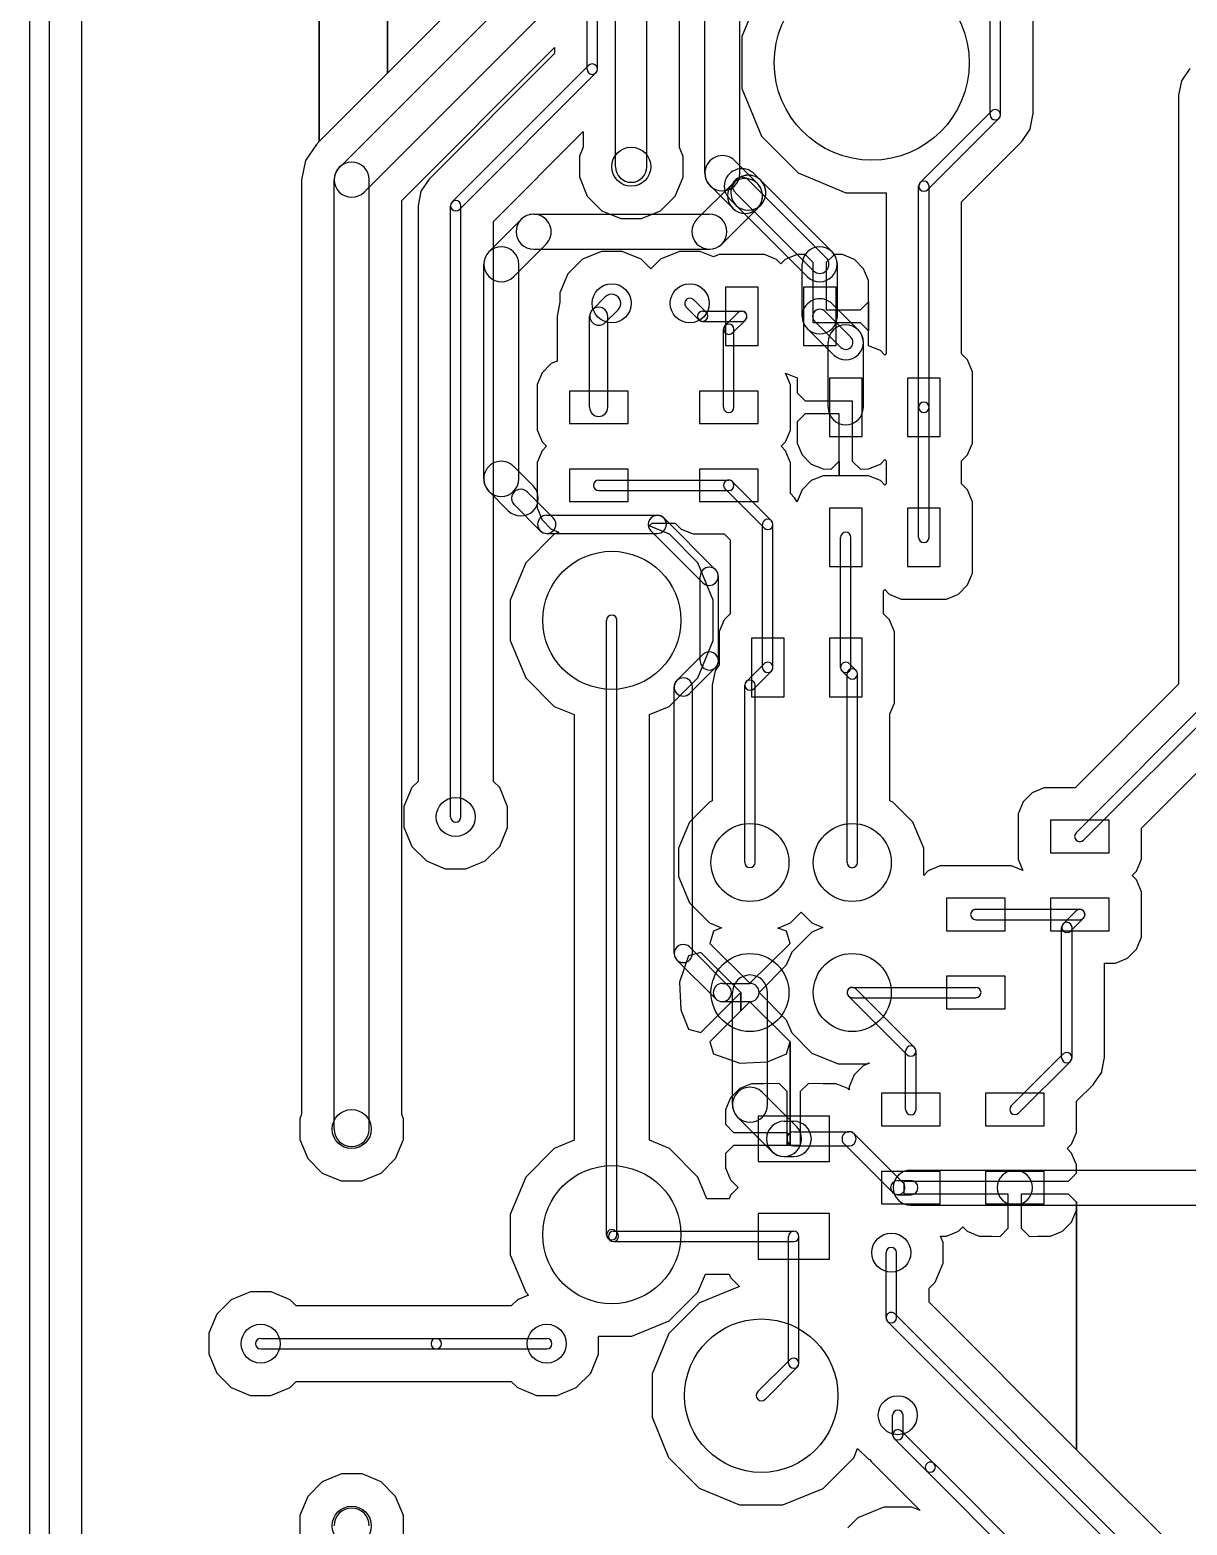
# Model space of a CAD drawing. Extents: x -29274 to 69862, y 24345 to 162744.
# Drawn here: x -8575 to 325, y 40975 to 52472 of the extents above; entities that cross this region are included whole.
import ezdxf

# ---------------------------------------------------------------- set-up
doc = ezdxf.new("R2010")
doc.units = 0
doc.layers.add('BLACK', color=1, linetype='CONTINUOUS')

msp = doc.modelspace()

# ---------------------------------------------------------------- linework, layer by layer
at = {"layer": 'BLACK'}
for p, q in [((-8575, 26120), (-8575, 77770)), ((-8425, 26120), (-8425, 77770)), ((-8175, 26230), (-8175, 77445)), ((-8175, 26230), (-8175, 77445)), ((-5825, 52140), (-5825, 60458)), ((-5825, 60458), (-5825, 52140)), ((-5825, 52140), (-5825, 60458)), ((-5825, 60458), (-5825, 52140)), ((-6350, 51615), (-6350, 60257)), ((-6350, 60257), (-6350, 51615)), ((-6350, 51615), (-6350, 60257)), ((-6350, 60257), (-6350, 51615)), ((-4070, 51420), (-4070, 58470)), ((-3830, 51420), (-3830, 58470)), ((-3580, 51569), (-3580, 58316)), ((-3580, 51569), (-3580, 58316)), ((-3385, 51370), (-3385, 58270)), ((-3115, 51370), (-3115, 58270)), ((-4290, 52170), (-4290, 53370)), ((-4210, 52170), (-4210, 53370)), ((-4903, 53062), (-5825, 52140)), ((-4903, 53062), (-5825, 52140)), ((-6195, 51415), (-4645, 52965)), ((-1190, 51820), (-1190, 52970)), ((-1110, 51820), (-1110, 52970)), ((-6005, 51225), (-4455, 52775)), ((-2947, 52787), (-3100, 52420)), ((-2947, 52787), (-3100, 52420)), ((-860, 51820), (-860, 52850)), ((-860, 51820), (-860, 52850)), ((-5715, 51161), (-4540, 52336)), ((-5715, 51161), (-4540, 52336)), ((-4540, 52336), (-4540, 52290)), ((-4540, 52336), (-4540, 52290)), ((-3100, 52420), (-3100, 52022)), ((-3100, 52420), (-3100, 52022)), ((-4540, 52290), (-5505, 51325)), ((-4540, 52290), (-5505, 51325)), ((-5328, 51149), (-4279, 52198)), ((-5825, 52140), (-6350, 51615)), ((-5825, 52140), (-6350, 51615)), ((-5271, 51092), (-4222, 52141)), ((345, 52175), (282, 52081)), ((345, 52175), (282, 52081)), ((-3100, 52022), (-2948, 51654)), ((-3100, 52022), (-2948, 51654)), ((282, 52081), (260, 51970)), ((282, 52081), (260, 51970)), ((260, 51970), (260, 47440)), ((260, 51970), (260, 47440)), ((-1728, 51299), (-1179, 51848)), ((-1671, 51242), (-1122, 51791)), ((-882, 51709), (-861, 51819)), ((-882, 51709), (-861, 51819)), ((-861, 51819), (-860, 51820)), ((-861, 51819), (-860, 51820)), ((-5010, 51000), (-4320, 51690)), ((-5010, 51000), (-4320, 51690)), ((-4320, 51690), (-4320, 51570)), ((-4320, 51690), (-4320, 51570)), ((-2948, 51654), (-2667, 51373)), ((-2948, 51654), (-2667, 51373)), ((-945, 51615), (-883, 51708)), ((-945, 51615), (-883, 51708)), ((-883, 51708), (-882, 51709)), ((-883, 51708), (-882, 51709)), ((-6372, 51592), (-6456, 51468)), ((-6372, 51592), (-6456, 51468)), ((-6350, 51615), (-6372, 51592)), ((-6350, 51615), (-6372, 51592)), ((-4320, 51570), (-4349, 51500)), ((-4320, 51570), (-4349, 51500)), ((-3551, 51499), (-3580, 51569)), ((-3551, 51499), (-3580, 51569)), ((-1410, 51150), (-946, 51614)), ((-1410, 51150), (-946, 51614)), ((-946, 51614), (-946, 51615)), ((-946, 51615), (-945, 51615)), ((-946, 51614), (-946, 51615)), ((-946, 51615), (-945, 51615)), ((-6456, 51468), (-6485, 51320)), ((-6456, 51468), (-6485, 51320)), ((-4349, 51500), (-4349, 51341)), ((-4349, 51500), (-4349, 51341)), ((-3551, 51340), (-3551, 51499)), ((-3551, 51340), (-3551, 51499)), ((-2980, 51291), (-3154, 51465)), ((-6485, 51320), (-6485, 44134)), ((-6485, 51320), (-6485, 44134)), ((-6235, 44020), (-6235, 51320)), ((-5965, 44020), (-5965, 51320)), ((-5505, 51325), (-5568, 51231)), ((-5505, 51325), (-5568, 51231)), ((-4349, 51341), (-4288, 51194)), ((-4349, 51341), (-4288, 51194)), ((-3612, 51194), (-3551, 51340)), ((-3612, 51194), (-3551, 51340)), ((-3445, 51016), (-3170, 51291)), ((-3169, 51291), (-3145, 51315)), ((-2451, 50720), (-3050, 51319)), ((-2955, 51316), (-3004, 51365)), ((-2405, 50766), (-2954, 51315)), ((-2667, 51373), (-2300, 51220)), ((-2667, 51373), (-2300, 51220)), ((-5568, 51231), (-5590, 51120)), ((-5568, 51231), (-5590, 51120)), ((-4288, 51194), (-4176, 51082)), ((-4288, 51194), (-4176, 51082)), ((-3724, 51082), (-3612, 51194)), ((-3724, 51082), (-3612, 51194)), ((-3170, 51101), (-3344, 51275)), ((-3146, 51125), (-3195, 51174)), ((-2550, 50621), (-3149, 51220)), ((-2300, 51220), (-1990, 51220)), ((-2300, 51220), (-1990, 51220)), ((-1990, 51220), (-1990, 49982)), ((-1990, 51220), (-1990, 49982)), ((-1740, 49570), (-1740, 51270)), ((-1660, 49570), (-1660, 51270)), ((-5715, 44133), (-5715, 51161)), ((-5715, 44133), (-5715, 51161)), ((-5590, 51120), (-5590, 46694)), ((-5590, 51120), (-5590, 46694)), ((-5340, 46420), (-5340, 51120)), ((-5260, 46420), (-5260, 51120)), ((-4700, 51055), (-3350, 51055)), ((-4176, 51082), (-4030, 51021)), ((-4176, 51082), (-4030, 51021)), ((-3871, 51021), (-3724, 51082)), ((-3871, 51021), (-3724, 51082)), ((-3254, 50825), (-2979, 51100)), ((-2596, 50575), (-3145, 51124)), ((-2979, 51101), (-2955, 51125)), ((-1410, 49982), (-1410, 51150)), ((-1410, 49982), (-1410, 51150)), ((-5045, 50766), (-4796, 51015)), ((-5010, 46694), (-5010, 51000)), ((-5010, 46694), (-5010, 51000)), ((-4030, 51021), (-3871, 51021)), ((-4030, 51021), (-3871, 51021)), ((-4854, 50575), (-4605, 50824)), ((-4700, 50785), (-3350, 50785)), ((-4326, 50708), (-4438, 50596)), ((-4326, 50708), (-4438, 50596)), ((-4179, 50769), (-4326, 50708)), ((-4179, 50769), (-4326, 50708)), ((-4020, 50769), (-4179, 50769)), ((-4020, 50769), (-4179, 50769)), ((-3874, 50708), (-4020, 50769)), ((-3874, 50708), (-4020, 50769)), ((-3800, 50634), (-3874, 50708)), ((-3800, 50634), (-3874, 50708)), ((-3726, 50708), (-3800, 50634)), ((-3726, 50708), (-3800, 50634)), ((-3579, 50769), (-3726, 50708)), ((-3579, 50769), (-3726, 50708)), ((-3420, 50769), (-3579, 50769)), ((-3420, 50769), (-3579, 50769)), ((-3318, 50727), (-3420, 50769)), ((-3318, 50727), (-3420, 50769)), ((-3274, 50744), (-3318, 50727)), ((-3274, 50744), (-3318, 50727)), ((-3024, 50744), (-3274, 50744)), ((-3024, 50744), (-3274, 50744)), ((-2925, 50744), (-3024, 50744)), ((-2925, 50744), (-3024, 50744)), ((-2834, 50706), (-2925, 50744)), ((-2834, 50706), (-2925, 50744)), ((-2800, 50672), (-2834, 50706)), ((-2800, 50672), (-2834, 50706)), ((-2766, 50706), (-2800, 50672)), ((-2766, 50706), (-2800, 50672)), ((-2674, 50744), (-2766, 50706)), ((-2674, 50744), (-2766, 50706)), ((-2612, 50745), (-2674, 50744)), ((-2612, 50745), (-2674, 50744)), ((-2550, 50683), (-2612, 50745)), ((-2550, 50683), (-2612, 50745)), ((-2388, 50745), (-2450, 50683)), ((-2388, 50745), (-2450, 50683)), ((-2326, 50744), (-2388, 50745)), ((-2326, 50744), (-2388, 50745)), ((-2234, 50706), (-2326, 50744)), ((-2234, 50706), (-2326, 50744)), ((-2164, 50636), (-2234, 50706)), ((-2164, 50636), (-2234, 50706)), ((-5085, 49020), (-5085, 50670)), ((-4815, 49020), (-4815, 50670)), ((-4438, 50596), (-4499, 50450)), ((-4438, 50596), (-4499, 50450)), ((-2635, 50270), (-2635, 50670)), ((-2550, 50370), (-2550, 50683)), ((-2550, 50370), (-2550, 50683)), ((-2450, 50683), (-2450, 50320)), ((-2450, 50683), (-2450, 50320)), ((-2365, 50270), (-2365, 50670)), ((-2126, 50545), (-2164, 50636)), ((-2126, 50545), (-2164, 50636)), ((-3225, 50495), (-3225, 50045)), ((-2975, 50495), (-3225, 50495)), ((-2975, 50045), (-2975, 50495)), ((-2625, 50495), (-2625, 50045)), ((-2375, 50495), (-2625, 50495)), ((-2375, 50045), (-2375, 50495)), ((-2126, 50446), (-2126, 50545)), ((-2126, 50446), (-2126, 50545)), ((-4499, 50378), (-4520, 50270)), ((-4499, 50378), (-4520, 50270)), ((-4499, 50450), (-4499, 50378)), ((-4499, 50450), (-4499, 50378)), ((-4249, 50320), (-4150, 50419)), ((-3372, 50299), (-3471, 50398)), ((-2550, 50320), (-2550, 50370)), ((-2550, 50320), (-2550, 50370)), ((-2205, 50166), (-2404, 50365)), ((-2187, 50320), (-2125, 50382)), ((-2187, 50320), (-2125, 50382)), ((-2125, 50382), (-2126, 50446)), ((-2125, 50382), (-2126, 50446)), ((-2125, 50158), (-2125, 50382)), ((-2125, 50382), (-2125, 50158)), ((-2125, 50158), (-2125, 50382)), ((-2125, 50382), (-2125, 50158)), ((-4520, 50270), (-4520, 49925)), ((-4520, 50270), (-4520, 49925)), ((-4270, 49570), (-4270, 50270)), ((-4150, 50221), (-4051, 50320)), ((-4130, 49570), (-4130, 50270)), ((-3429, 50242), (-3528, 50341)), ((-3400, 50310), (-3100, 50310)), ((-3228, 50199), (-3129, 50298)), ((-2550, 50220), (-2550, 50320)), ((-2550, 50220), (-2550, 50320)), ((-2261, 50109), (-2461, 50309)), ((-2450, 50320), (-2187, 50320)), ((-2450, 50320), (-2187, 50320)), ((-3400, 50230), (-3100, 50230)), ((-3240, 49570), (-3240, 50170)), ((-3171, 50142), (-3072, 50241)), ((-3160, 49570), (-3160, 50170)), ((-2396, 49975), (-2595, 50174)), ((-2450, 50220), (-2550, 50220)), ((-2450, 50220), (-2550, 50220)), ((-2339, 50031), (-2539, 50231)), ((-2400, 50220), (-2450, 50220)), ((-2400, 50220), (-2450, 50220)), ((-2187, 50220), (-2400, 50220)), ((-2187, 50220), (-2400, 50220)), ((-2125, 50158), (-2187, 50220)), ((-2125, 50158), (-2187, 50220)), ((-2126, 50094), (-2125, 50158)), ((-2126, 50094), (-2125, 50158)), ((-3225, 50045), (-2975, 50045)), ((-2625, 50045), (-2375, 50045)), ((-2435, 49570), (-2435, 50070)), ((-2165, 49570), (-2165, 50070)), ((-2126, 50044), (-2126, 50094)), ((-2126, 50044), (-2126, 50094)), ((-2034, 50006), (-2126, 50044)), ((-2034, 50006), (-2126, 50044)), ((-4566, 49906), (-4636, 49836)), ((-4566, 49906), (-4636, 49836)), ((-4520, 49925), (-4566, 49906)), ((-4520, 49925), (-4566, 49906)), ((-2000, 49972), (-2034, 50006)), ((-2000, 49972), (-2034, 50006)), ((-1990, 49982), (-2000, 49972)), ((-1990, 49982), (-2000, 49972)), ((-1364, 49936), (-1410, 49982)), ((-1364, 49936), (-1410, 49982)), ((-1326, 49844), (-1364, 49936)), ((-1326, 49844), (-1364, 49936)), ((-4636, 49836), (-4674, 49745)), ((-4636, 49836), (-4674, 49745)), ((-2726, 49744), (-2763, 49833)), ((-2763, 49833), (-2674, 49796)), ((-2726, 49744), (-2763, 49833)), ((-2763, 49833), (-2674, 49796)), ((-2674, 49796), (-2674, 49746)), ((-2674, 49796), (-2674, 49746)), ((-2175, 49795), (-2425, 49795)), ((-2425, 49795), (-2425, 49345)), ((-2175, 49345), (-2175, 49795)), ((-1575, 49795), (-1825, 49795)), ((-1825, 49795), (-1825, 49345)), ((-1575, 49345), (-1575, 49795)), ((-1326, 49394), (-1326, 49844)), ((-1326, 49394), (-1326, 49844)), ((-4674, 49745), (-4674, 49646)), ((-4674, 49745), (-4674, 49646)), ((-3975, 49695), (-4425, 49695)), ((-4425, 49695), (-4425, 49445)), ((-3975, 49445), (-3975, 49695)), ((-2975, 49695), (-3425, 49695)), ((-3425, 49695), (-3425, 49445)), ((-2975, 49445), (-2975, 49695)), ((-2726, 49494), (-2726, 49744)), ((-2726, 49494), (-2726, 49744)), ((-2674, 49746), (-2675, 49682)), ((-2674, 49746), (-2675, 49682)), ((-2675, 49682), (-2613, 49620)), ((-2675, 49682), (-2613, 49620)), ((-4674, 49646), (-4674, 49396)), ((-4674, 49646), (-4674, 49396)), ((-2613, 49620), (-2400, 49620)), ((-2613, 49620), (-2400, 49620)), ((-2400, 49620), (-2350, 49620)), ((-2400, 49620), (-2350, 49620)), ((-2350, 49620), (-2250, 49620)), ((-2350, 49620), (-2250, 49620)), ((-2250, 49620), (-2250, 49520)), ((-2250, 49620), (-2250, 49520)), ((-1740, 48570), (-1740, 49570)), ((-1660, 48570), (-1660, 49570)), ((-4425, 49445), (-3975, 49445)), ((-3425, 49445), (-2975, 49445)), ((-2726, 49395), (-2726, 49494)), ((-2726, 49395), (-2726, 49494)), ((-2613, 49520), (-2675, 49458)), ((-2613, 49520), (-2675, 49458)), ((-2675, 49458), (-2674, 49394)), ((-2675, 49458), (-2674, 49394)), ((-2350, 49520), (-2613, 49520)), ((-2350, 49520), (-2613, 49520)), ((-2350, 49157), (-2350, 49520)), ((-2350, 49157), (-2350, 49520)), ((-2250, 49520), (-2250, 49470)), ((-2250, 49520), (-2250, 49470)), ((-2250, 49470), (-2250, 49157)), ((-2250, 49470), (-2250, 49157)), ((-4674, 49396), (-4636, 49304)), ((-4674, 49396), (-4636, 49304)), ((-2764, 49304), (-2726, 49395)), ((-2764, 49304), (-2726, 49395)), ((-2674, 49394), (-2674, 49295)), ((-2674, 49394), (-2674, 49295)), ((-2425, 49345), (-2175, 49345)), ((-1825, 49345), (-1575, 49345)), ((-1326, 49295), (-1326, 49394)), ((-1326, 49295), (-1326, 49394)), ((-4636, 49236), (-4674, 49145)), ((-4636, 49236), (-4674, 49145)), ((-4636, 49304), (-4602, 49270)), ((-4636, 49304), (-4602, 49270)), ((-4602, 49270), (-4636, 49236)), ((-4602, 49270), (-4636, 49236)), ((-2798, 49270), (-2764, 49304)), ((-2798, 49270), (-2764, 49304)), ((-2764, 49236), (-2798, 49270)), ((-2764, 49236), (-2798, 49270)), ((-2726, 49144), (-2764, 49236)), ((-2726, 49144), (-2764, 49236)), ((-2674, 49295), (-2636, 49204)), ((-2674, 49295), (-2636, 49204)), ((-1364, 49204), (-1326, 49295)), ((-1364, 49204), (-1326, 49295)), ((-4705, 48966), (-4854, 49115)), ((-4674, 49145), (-4674, 49046)), ((-4674, 49145), (-4674, 49046)), ((-3975, 49095), (-4425, 49095)), ((-4425, 49095), (-4425, 48845)), ((-3975, 48845), (-3975, 49095)), ((-2975, 49095), (-3425, 49095)), ((-3425, 49095), (-3425, 48845)), ((-2975, 48845), (-2975, 49095)), ((-2726, 48906), (-2726, 49144)), ((-2726, 48906), (-2726, 49144)), ((-2636, 49204), (-2566, 49134)), ((-2636, 49204), (-2566, 49134)), ((-2566, 49134), (-2474, 49096)), ((-2566, 49134), (-2474, 49096)), ((-2474, 49096), (-2412, 49095)), ((-2474, 49096), (-2412, 49095)), ((-2412, 49095), (-2350, 49157)), ((-2412, 49095), (-2350, 49157)), ((-2350, 49044), (-2350, 49157)), ((-2350, 49157), (-2350, 49044)), ((-2350, 49044), (-2350, 49157)), ((-2350, 49157), (-2350, 49044)), ((-2250, 49157), (-2188, 49095)), ((-2250, 49157), (-2188, 49095)), ((-2188, 49095), (-2126, 49096)), ((-2188, 49095), (-2126, 49096)), ((-2126, 49096), (-2034, 49134)), ((-2126, 49096), (-2034, 49134)), ((-2034, 49134), (-2000, 49168)), ((-2034, 49134), (-2000, 49168)), ((-2000, 49168), (-1990, 49158)), ((-2000, 49168), (-1990, 49158)), ((-1990, 49158), (-1990, 48982)), ((-1990, 49158), (-1990, 48982)), ((-1410, 49158), (-1364, 49204)), ((-1410, 49158), (-1364, 49204)), ((-1410, 48982), (-1410, 49158)), ((-1410, 48982), (-1410, 49158)), ((-4674, 49046), (-4674, 48796)), ((-4674, 49046), (-4674, 48796)), ((-4200, 49010), (-3200, 49010)), ((-2872, 48698), (-3172, 48998)), ((-2566, 49006), (-2636, 48936)), ((-2566, 49006), (-2636, 48936)), ((-2474, 49044), (-2566, 49006)), ((-2474, 49044), (-2566, 49006)), ((-2350, 49044), (-2474, 49044)), ((-2350, 49044), (-2474, 49044)), ((-2224, 49044), (-2350, 49044)), ((-2224, 49044), (-2350, 49044)), ((-2125, 49044), (-2224, 49044)), ((-2125, 49044), (-2224, 49044)), ((-2034, 49006), (-2125, 49044)), ((-2034, 49006), (-2125, 49044)), ((-2000, 48972), (-2034, 49006)), ((-2000, 48972), (-2034, 49006)), ((-1990, 48982), (-2000, 48972)), ((-1990, 48982), (-2000, 48972)), ((-1364, 48936), (-1410, 48982)), ((-1364, 48936), (-1410, 48982)), ((-4896, 48775), (-5045, 48924)), ((-4551, 48720), (-4750, 48919)), ((-4200, 48930), (-3200, 48930)), ((-2928, 48642), (-3228, 48942)), ((-2695, 48875), (-2726, 48906)), ((-2695, 48875), (-2726, 48906)), ((-2674, 48844), (-2695, 48875)), ((-2674, 48844), (-2695, 48875)), ((-2636, 48936), (-2674, 48845)), ((-2636, 48936), (-2674, 48845)), ((-1326, 48844), (-1364, 48936)), ((-1326, 48844), (-1364, 48936)), ((-4650, 48621), (-4849, 48820)), ((-4674, 48796), (-4636, 48704)), ((-4674, 48796), (-4636, 48704)), ((-4425, 48845), (-3975, 48845)), ((-3425, 48845), (-2975, 48845)), ((-2674, 48845), (-2674, 48844)), ((-2674, 48845), (-2674, 48844)), ((-2175, 48795), (-2425, 48795)), ((-2425, 48795), (-2425, 48345)), ((-2175, 48345), (-2175, 48795)), ((-1575, 48795), (-1825, 48795)), ((-1825, 48795), (-1825, 48345)), ((-1575, 48345), (-1575, 48795)), ((-1326, 48394), (-1326, 48844)), ((-1326, 48394), (-1326, 48844)), ((-4636, 48704), (-4566, 48634)), ((-4636, 48704), (-4566, 48634)), ((-4600, 48740), (-3750, 48740)), ((-4566, 48634), (-4506, 48609)), ((-4566, 48634), (-4506, 48609)), ((-3811, 48658), (-3788, 48680)), ((-3811, 48658), (-3788, 48680)), ((-3657, 48594), (-3811, 48658)), ((-3657, 48594), (-3811, 48658)), ((-3788, 48680), (-3612, 48680)), ((-3788, 48680), (-3612, 48680)), ((-3301, 48320), (-3700, 48719)), ((-3612, 48680), (-3566, 48634)), ((-3612, 48680), (-3566, 48634)), ((-3566, 48634), (-3475, 48596)), ((-3566, 48634), (-3475, 48596)), ((-2940, 47570), (-2940, 48670)), ((-2860, 47570), (-2860, 48670)), ((-4542, 48594), (-4762, 48375)), ((-4542, 48594), (-4762, 48375)), ((-4600, 48600), (-3750, 48600)), ((-4506, 48609), (-4542, 48594)), ((-4506, 48609), (-4542, 48594)), ((-3400, 48221), (-3799, 48620)), ((-3438, 48374), (-3657, 48594)), ((-3438, 48374), (-3657, 48594)), ((-3475, 48596), (-3376, 48596)), ((-3475, 48596), (-3376, 48596)), ((-3376, 48596), (-3236, 48596)), ((-3376, 48596), (-3236, 48596)), ((-3236, 48596), (-3190, 48550)), ((-3236, 48596), (-3190, 48550)), ((-3190, 48550), (-3190, 47982)), ((-3190, 48550), (-3190, 47982)), ((-2340, 47570), (-2340, 48570)), ((-2260, 47570), (-2260, 48570)), ((-4762, 48375), (-4881, 48088)), ((-4762, 48375), (-4881, 48088)), ((-3319, 48087), (-3438, 48374)), ((-3319, 48087), (-3438, 48374)), ((-2425, 48345), (-2175, 48345)), ((-1825, 48345), (-1575, 48345)), ((-1364, 48204), (-1326, 48295)), ((-1364, 48204), (-1326, 48295)), ((-1326, 48295), (-1326, 48394)), ((-1326, 48295), (-1326, 48394)), ((-3420, 47620), (-3420, 48270)), ((-3280, 47620), (-3280, 48270)), ((-1434, 48134), (-1364, 48204)), ((-1434, 48134), (-1364, 48204)), ((-4881, 48088), (-4881, 47777)), ((-4881, 48088), (-4881, 47777)), ((-3319, 47776), (-3319, 48087)), ((-3319, 47776), (-3319, 48087)), ((-2010, 48158), (-2000, 48168)), ((-2010, 48158), (-2000, 48168)), ((-2010, 47982), (-2010, 48158)), ((-2010, 47982), (-2010, 48158)), ((-2000, 48168), (-1966, 48134)), ((-2000, 48168), (-1966, 48134)), ((-1966, 48134), (-1875, 48096)), ((-1966, 48134), (-1875, 48096)), ((-1875, 48096), (-1776, 48096)), ((-1875, 48096), (-1776, 48096)), ((-1776, 48096), (-1526, 48096)), ((-1776, 48096), (-1526, 48096)), ((-1526, 48096), (-1434, 48134)), ((-1526, 48096), (-1434, 48134)), ((-3190, 47982), (-3236, 47936)), ((-3190, 47982), (-3236, 47936)), ((-1964, 47936), (-2010, 47982)), ((-1964, 47936), (-2010, 47982)), ((-4140, 43208), (-4140, 47932)), ((-4060, 43208), (-4060, 47932)), ((-3236, 47936), (-3274, 47845)), ((-3236, 47936), (-3274, 47845)), ((-3274, 47845), (-3274, 47746)), ((-3274, 47845), (-3274, 47746)), ((-1926, 47844), (-1964, 47936)), ((-1926, 47844), (-1964, 47936)), ((-1926, 47394), (-1926, 47844)), ((-1926, 47394), (-1926, 47844)), ((-4881, 47777), (-4762, 47490)), ((-4881, 47777), (-4762, 47490)), ((-3438, 47489), (-3319, 47776)), ((-3438, 47489), (-3319, 47776)), ((-3274, 47746), (-3274, 47591)), ((-3274, 47746), (-3274, 47591)), ((-2775, 47795), (-3025, 47795)), ((-3025, 47795), (-3025, 47345)), ((-2775, 47345), (-2775, 47795)), ((-2175, 47795), (-2425, 47795)), ((-2425, 47795), (-2425, 47345)), ((-2175, 47345), (-2175, 47795)), ((-3599, 47470), (-3400, 47669)), ((-3064, 47462), (-2928, 47598)), ((-2222, 47549), (-2271, 47598)), ((-4762, 47490), (-4543, 47270)), ((-4762, 47490), (-4543, 47270)), ((-3658, 47270), (-3438, 47489)), ((-3658, 47270), (-3438, 47489)), ((-3500, 47371), (-3301, 47570)), ((-3305, 47544), (-3327, 47433)), ((-3305, 47544), (-3327, 47433)), ((-3274, 47591), (-3305, 47544)), ((-3274, 47591), (-3305, 47544)), ((-3008, 47406), (-2872, 47542)), ((-2279, 47492), (-2328, 47541)), ((-2290, 46070), (-2290, 47520)), ((-2210, 46070), (-2210, 47520)), ((-3620, 45370), (-3620, 47420)), ((-3480, 45370), (-3480, 47420)), ((-3327, 47433), (-3327, 46544)), ((-3327, 47433), (-3327, 46544)), ((-3077, 46071), (-3077, 47433)), ((-2997, 46071), (-2997, 47433)), ((-1926, 47295), (-1926, 47394)), ((-1926, 47295), (-1926, 47394)), ((260, 47440), (-536, 46644)), ((260, 47440), (-536, 46644)), ((-4543, 47270), (-4390, 47207)), ((-4543, 47270), (-4390, 47207)), ((-3810, 47207), (-3658, 47270)), ((-3810, 47207), (-3658, 47270)), ((-3025, 47345), (-2775, 47345)), ((-2425, 47345), (-2175, 47345)), ((-1960, 47214), (-1926, 47295)), ((-1960, 47214), (-1926, 47295)), ((-528, 46299), (521, 47348)), ((-471, 46242), (578, 47291)), ((-4390, 47207), (-4390, 43934)), ((-4390, 47207), (-4390, 43934)), ((-3810, 43934), (-3810, 47207)), ((-3810, 43934), (-3810, 47207)), ((-1960, 46544), (-1960, 47214)), ((-1960, 46544), (-1960, 47214)), ((-26, 46334), (754, 47114)), ((-26, 46334), (754, 47114)), ((-5590, 46694), (-5638, 46646)), ((-5590, 46694), (-5638, 46646)), ((-4962, 46646), (-5010, 46694)), ((-4962, 46646), (-5010, 46694)), ((-5638, 46646), (-5699, 46500)), ((-5638, 46646), (-5699, 46500)), ((-4901, 46499), (-4962, 46646)), ((-4901, 46499), (-4962, 46646)), ((-866, 46606), (-936, 46536)), ((-866, 46606), (-936, 46536)), ((-774, 46644), (-866, 46606)), ((-774, 46644), (-866, 46606)), ((-536, 46644), (-774, 46644)), ((-536, 46644), (-774, 46644)), ((-5699, 46500), (-5699, 46341)), ((-5699, 46500), (-5699, 46341)), ((-4901, 46340), (-4901, 46499)), ((-4901, 46340), (-4901, 46499)), ((-3348, 46535), (-3502, 46381)), ((-3348, 46535), (-3502, 46381)), ((-3327, 46544), (-3348, 46535)), ((-3327, 46544), (-3348, 46535)), ((-1939, 46535), (-1960, 46544)), ((-1939, 46535), (-1960, 46544)), ((-1785, 46381), (-1939, 46535)), ((-1785, 46381), (-1939, 46535)), ((-936, 46536), (-974, 46445)), ((-936, 46536), (-974, 46445)), ((-5699, 46341), (-5638, 46194)), ((-5699, 46341), (-5638, 46194)), ((-4962, 46194), (-4901, 46340)), ((-4962, 46194), (-4901, 46340)), ((-3502, 46381), (-3586, 46179)), ((-3502, 46381), (-3586, 46179)), ((-1701, 46179), (-1785, 46381)), ((-1701, 46179), (-1785, 46381)), ((-974, 46445), (-974, 46346)), ((-974, 46445), (-974, 46346)), ((-974, 46346), (-974, 46096)), ((-974, 46346), (-974, 46096)), ((-275, 46395), (-725, 46395)), ((-725, 46395), (-725, 46145)), ((-275, 46145), (-275, 46395)), ((-26, 46194), (-26, 46334)), ((-26, 46194), (-26, 46334)), ((-5638, 46194), (-5526, 46082)), ((-5638, 46194), (-5526, 46082)), ((-5074, 46082), (-4962, 46194)), ((-5074, 46082), (-4962, 46194)), ((-3586, 46179), (-3586, 45961)), ((-3586, 46179), (-3586, 45961)), ((-1701, 45971), (-1701, 46179)), ((-1701, 45971), (-1701, 46179)), ((-725, 46145), (-275, 46145)), ((-26, 46095), (-26, 46194)), ((-26, 46095), (-26, 46194)), ((-5526, 46082), (-5380, 46021)), ((-5526, 46082), (-5380, 46021)), ((-5380, 46021), (-5221, 46021)), ((-5380, 46021), (-5221, 46021)), ((-5221, 46021), (-5074, 46082)), ((-5221, 46021), (-5074, 46082)), ((-1666, 46006), (-1701, 45971)), ((-1666, 46006), (-1701, 45971)), ((-1574, 46044), (-1666, 46006)), ((-1574, 46044), (-1666, 46006)), ((-1124, 46044), (-1574, 46044)), ((-1124, 46044), (-1574, 46044)), ((-1025, 46044), (-1124, 46044)), ((-1025, 46044), (-1124, 46044)), ((-938, 46008), (-1025, 46044)), ((-938, 46008), (-1025, 46044)), ((-974, 46096), (-938, 46008)), ((-974, 46096), (-938, 46008)), ((-98, 45970), (-64, 46004)), ((-98, 45970), (-64, 46004)), ((-64, 46004), (-26, 46095)), ((-64, 46004), (-26, 46095)), ((-3586, 45961), (-3502, 45759)), ((-3586, 45961), (-3502, 45759)), ((-64, 45936), (-98, 45970)), ((-64, 45936), (-98, 45970)), ((-26, 45844), (-64, 45936)), ((-26, 45844), (-64, 45936)), ((-3502, 45759), (-3348, 45605)), ((-3502, 45759), (-3348, 45605)), ((-1075, 45795), (-1525, 45795)), ((-1525, 45795), (-1525, 45545)), ((-1075, 45545), (-1075, 45795)), ((-275, 45795), (-725, 45795)), ((-725, 45795), (-725, 45545)), ((-275, 45545), (-275, 45795)), ((-26, 45594), (-26, 45844)), ((-26, 45594), (-26, 45844)), ((-2726, 45605), (-2644, 45688)), ((-2726, 45605), (-2644, 45688)), ((-2644, 45688), (-2561, 45605)), ((-2644, 45688), (-2561, 45605)), ((-1300, 45710), (-500, 45710)), ((-628, 45599), (-529, 45698)), ((-3348, 45605), (-3257, 45568)), ((-3348, 45605), (-3257, 45568)), ((-3318, 45542), (-3345, 45448)), ((-3318, 45542), (-3345, 45448)), ((-3257, 45568), (-3318, 45542)), ((-3257, 45568), (-3318, 45542)), ((-2822, 45566), (-2726, 45605)), ((-2822, 45566), (-2726, 45605)), ((-2756, 45542), (-2822, 45566)), ((-2756, 45542), (-2822, 45566)), ((-2729, 45448), (-2756, 45542)), ((-2729, 45448), (-2756, 45542)), ((-2561, 45535), (-2715, 45381)), ((-2561, 45535), (-2715, 45381)), ((-2561, 45605), (-2477, 45570)), ((-2561, 45605), (-2477, 45570)), ((-2477, 45570), (-2561, 45535)), ((-2477, 45570), (-2561, 45535)), ((-1525, 45545), (-1075, 45545)), ((-1300, 45630), (-500, 45630)), ((-725, 45545), (-275, 45545)), ((-640, 44570), (-640, 45570)), ((-571, 45542), (-472, 45641)), ((-560, 44570), (-560, 45570)), ((-26, 45495), (-26, 45594)), ((-26, 45495), (-26, 45594)), ((-3201, 45120), (-3500, 45419)), ((-3345, 45448), (-3037, 45141)), ((-3345, 45448), (-3037, 45141)), ((-3037, 45141), (-2729, 45448)), ((-3037, 45141), (-2729, 45448)), ((-64, 45404), (-26, 45495)), ((-64, 45404), (-26, 45495)), ((-3300, 45021), (-3599, 45320)), ((-3509, 45351), (-3580, 45149)), ((-3509, 45351), (-3580, 45149)), ((-3415, 45378), (-3509, 45351)), ((-3415, 45378), (-3509, 45351)), ((-3108, 45070), (-3415, 45378)), ((-3108, 45070), (-3415, 45378)), ((-2715, 45381), (-2758, 45280)), ((-2715, 45381), (-2758, 45280)), ((-226, 45296), (-134, 45334)), ((-226, 45296), (-134, 45334)), ((-134, 45334), (-64, 45404)), ((-134, 45334), (-64, 45404)), ((-2758, 45280), (-2966, 45070)), ((-2758, 45280), (-2966, 45070)), ((-1075, 45195), (-1525, 45195)), ((-1525, 45195), (-1525, 44945)), ((-1075, 44945), (-1075, 45195)), ((-310, 44570), (-310, 45296)), ((-310, 45296), (-226, 45296)), ((-310, 44570), (-310, 45296)), ((-310, 45296), (-226, 45296)), ((-3580, 45149), (-3569, 44936)), ((-3580, 45149), (-3569, 44936)), ((-3415, 44762), (-3108, 45070)), ((-3415, 44762), (-3108, 45070)), ((-3249, 45140), (-3037, 45140)), ((-3172, 44208), (-3172, 45070)), ((-3108, 44929), (-3108, 45070)), ((-3108, 45070), (-3108, 44929)), ((-3108, 44929), (-3108, 45070)), ((-3108, 45070), (-3108, 44929)), ((-2966, 45070), (-2758, 44861)), ((-2966, 45070), (-2758, 44861)), ((-2902, 44208), (-2902, 45070)), ((-2250, 45110), (-1300, 45110)), ((-1772, 44648), (-2222, 45098)), ((-3249, 45000), (-3037, 45000)), ((-3037, 44999), (-3108, 44929)), ((-3037, 44999), (-3108, 44929)), ((-2729, 44692), (-3037, 44999)), ((-2729, 44692), (-3037, 44999)), ((-1828, 44592), (-2278, 45042)), ((-2250, 45030), (-1300, 45030)), ((-3569, 44936), (-3509, 44789)), ((-3569, 44936), (-3509, 44789)), ((-3108, 44929), (-3345, 44692)), ((-3108, 44929), (-3345, 44692)), ((-2758, 44861), (-2715, 44759)), ((-2758, 44861), (-2715, 44759)), ((-1525, 44945), (-1075, 44945)), ((-3509, 44789), (-3415, 44762)), ((-3509, 44789), (-3415, 44762)), ((-2715, 44759), (-2561, 44605)), ((-2715, 44759), (-2561, 44605)), ((-3345, 44692), (-3318, 44598)), ((-3345, 44692), (-3318, 44598)), ((-2756, 44598), (-2729, 44692)), ((-2756, 44598), (-2729, 44692)), ((-2729, 43895), (-2729, 44692)), ((-2729, 44692), (-2729, 43895)), ((-2729, 43895), (-2729, 44692)), ((-2729, 44692), (-2729, 43895)), ((-1840, 44170), (-1840, 44620)), ((-1760, 44170), (-1760, 44620)), ((-3318, 44598), (-3116, 44527)), ((-3318, 44598), (-3116, 44527)), ((-3116, 44527), (-2903, 44538)), ((-3116, 44527), (-2903, 44538)), ((-2903, 44538), (-2756, 44598)), ((-2903, 44538), (-2756, 44598)), ((-2561, 44605), (-2359, 44521)), ((-2561, 44605), (-2359, 44521)), ((-2359, 44521), (-2141, 44521)), ((-2359, 44521), (-2141, 44521)), ((-2166, 44506), (-2236, 44436)), ((-2166, 44506), (-2236, 44436)), ((-2117, 44527), (-2166, 44506)), ((-2117, 44527), (-2166, 44506)), ((-2141, 44521), (-2120, 44530)), ((-2141, 44521), (-2120, 44530)), ((-2120, 44530), (-2117, 44527)), ((-2120, 44530), (-2117, 44527)), ((-1028, 44199), (-629, 44598)), ((-971, 44142), (-572, 44541)), ((-329, 44477), (-311, 44570)), ((-329, 44477), (-311, 44570)), ((-311, 44570), (-310, 44570)), ((-311, 44570), (-310, 44570)), ((-2236, 44436), (-2274, 44345)), ((-2236, 44436), (-2274, 44345)), ((-395, 44365), (-332, 44458)), ((-395, 44365), (-332, 44458)), ((-332, 44459), (-329, 44477)), ((-332, 44459), (-329, 44477)), ((-332, 44458), (-332, 44459)), ((-332, 44458), (-332, 44459)), ((-3116, 44331), (-3186, 44261)), ((-3116, 44331), (-3186, 44261)), ((-3025, 44369), (-3116, 44331)), ((-3025, 44369), (-3116, 44331)), ((-2926, 44369), (-3025, 44369)), ((-2926, 44369), (-3025, 44369)), ((-2680, 44041), (-2941, 44302)), ((-2812, 44370), (-2926, 44369)), ((-2812, 44370), (-2926, 44369)), ((-2750, 44308), (-2812, 44370)), ((-2750, 44308), (-2812, 44370)), ((-2750, 43995), (-2750, 44308)), ((-2750, 43995), (-2750, 44308)), ((-2588, 44370), (-2650, 44308)), ((-2588, 44370), (-2650, 44308)), ((-2650, 44308), (-2650, 44045)), ((-2650, 44308), (-2650, 44045)), ((-2474, 44369), (-2588, 44370)), ((-2474, 44369), (-2588, 44370)), ((-2375, 44369), (-2474, 44369)), ((-2375, 44369), (-2474, 44369)), ((-2284, 44331), (-2375, 44369)), ((-2284, 44331), (-2375, 44369)), ((-2274, 44321), (-2284, 44331)), ((-2274, 44321), (-2284, 44331)), ((-2274, 44345), (-2274, 44321)), ((-2274, 44345), (-2274, 44321)), ((-1575, 44295), (-2025, 44295)), ((-2025, 44295), (-2025, 44045)), ((-1575, 44045), (-1575, 44295)), ((-775, 44295), (-1225, 44295)), ((-1225, 44295), (-1225, 44045)), ((-775, 44045), (-775, 44295)), ((-526, 44234), (-395, 44364)), ((-526, 44234), (-395, 44364)), ((-395, 44364), (-395, 44365)), ((-395, 44364), (-395, 44365)), ((-3224, 44169), (-3225, 44057)), ((-3224, 44169), (-3225, 44057)), ((-3186, 44261), (-3224, 44169)), ((-3186, 44261), (-3224, 44169)), ((-526, 44094), (-526, 44234)), ((-526, 44094), (-526, 44234)), ((-6485, 44134), (-6499, 44100)), ((-6485, 44134), (-6499, 44100)), ((-6499, 44100), (-6499, 43941)), ((-6499, 44100), (-6499, 43941)), ((-5701, 44099), (-5715, 44133)), ((-5701, 44099), (-5715, 44133)), ((-5701, 43940), (-5701, 44099)), ((-5701, 43940), (-5701, 44099)), ((-3225, 44057), (-3163, 43995)), ((-3225, 44057), (-3163, 43995)), ((-2871, 43850), (-3132, 44111)), ((-2425, 44120), (-2975, 44120)), ((-2975, 44120), (-2975, 43770)), ((-2774, 44080), (-2700, 44080)), ((-2650, 44045), (-2650, 43995)), ((-2650, 44045), (-2650, 43995)), ((-2425, 43770), (-2425, 44120)), ((-2025, 44045), (-1575, 44045)), ((-1225, 44045), (-775, 44045)), ((-526, 43995), (-526, 44094)), ((-526, 43995), (-526, 44094)), ((-6499, 43941), (-6438, 43794)), ((-6499, 43941), (-6438, 43794)), ((-5762, 43794), (-5701, 43940)), ((-5762, 43794), (-5701, 43940)), ((-4390, 43934), (-4542, 43870)), ((-4390, 43934), (-4542, 43870)), ((-3657, 43870), (-3810, 43934)), ((-3657, 43870), (-3810, 43934)), ((-3163, 43995), (-2750, 43995)), ((-3163, 43995), (-2750, 43995)), ((-2750, 43895), (-2750, 43995)), ((-2750, 43995), (-2750, 43895)), ((-2750, 43895), (-2750, 43995)), ((-2750, 43995), (-2750, 43895)), ((-2699, 44000), (-2275, 44000)), ((-2650, 43995), (-2650, 43895)), ((-2650, 43995), (-2650, 43895)), ((-1861, 43610), (-2235, 43984)), ((-564, 43904), (-526, 43995)), ((-564, 43904), (-526, 43995)), ((-4542, 43870), (-4762, 43651)), ((-4542, 43870), (-4762, 43651)), ((-3438, 43650), (-3657, 43870)), ((-3438, 43650), (-3657, 43870)), ((-3163, 43895), (-3225, 43833)), ((-3163, 43895), (-3225, 43833)), ((-3225, 43833), (-3224, 43721)), ((-3225, 43833), (-3224, 43721)), ((-2800, 43895), (-3163, 43895)), ((-2800, 43895), (-3163, 43895)), ((-2750, 43895), (-2800, 43895)), ((-2750, 43895), (-2800, 43895)), ((-2774, 43810), (-2700, 43810)), ((-2729, 43895), (-2750, 43895)), ((-2729, 43895), (-2750, 43895)), ((-2650, 43895), (-2729, 43895)), ((-2650, 43895), (-2729, 43895)), ((-2699, 43890), (-2275, 43890)), ((-1939, 43532), (-2313, 43906)), ((-598, 43870), (-564, 43904)), ((-598, 43870), (-564, 43904)), ((-564, 43836), (-598, 43870)), ((-564, 43836), (-598, 43870)), ((-526, 43744), (-564, 43836)), ((-526, 43744), (-564, 43836)), ((-6438, 43794), (-6326, 43682)), ((-6438, 43794), (-6326, 43682)), ((-5874, 43682), (-5762, 43794)), ((-5874, 43682), (-5762, 43794)), ((-3224, 43721), (-3186, 43629)), ((-3224, 43721), (-3186, 43629)), ((-2975, 43770), (-2425, 43770)), ((-1575, 43695), (-2025, 43695)), ((-2025, 43695), (-2025, 43445)), ((-1800, 43705), (-1000, 43705)), ((-1575, 43445), (-1575, 43695)), ((-775, 43695), (-1225, 43695)), ((-1225, 43695), (-1225, 43445)), ((-1000, 43705), (700, 43705)), ((-775, 43445), (-775, 43695)), ((-525, 43682), (-526, 43744)), ((-525, 43682), (-526, 43744)), ((-6326, 43682), (-6180, 43621)), ((-6326, 43682), (-6180, 43621)), ((-6180, 43621), (-6021, 43621)), ((-6180, 43621), (-6021, 43621)), ((-6021, 43621), (-5874, 43682)), ((-6021, 43621), (-5874, 43682)), ((-4762, 43651), (-4881, 43364)), ((-4762, 43651), (-4881, 43364)), ((-3370, 43485), (-3438, 43650)), ((-3370, 43485), (-3438, 43650)), ((-3186, 43629), (-3127, 43570)), ((-3186, 43629), (-3127, 43570)), ((-1900, 43625), (-1800, 43625)), ((-1850, 43520), (-1850, 43620)), ((-1850, 43620), (-1750, 43620)), ((-1850, 43520), (-1850, 43620)), ((-1850, 43620), (-1750, 43620)), ((-1750, 43620), (-1700, 43620)), ((-1750, 43620), (-1700, 43620)), ((-1700, 43620), (-1413, 43620)), ((-1700, 43620), (-1413, 43620)), ((-1413, 43620), (-1387, 43620)), ((-1413, 43620), (-1387, 43620)), ((-1387, 43620), (-1100, 43620)), ((-1387, 43620), (-1100, 43620)), ((-1100, 43620), (-1050, 43620)), ((-1100, 43620), (-1050, 43620)), ((-1050, 43620), (-950, 43620)), ((-1050, 43620), (-950, 43620)), ((-950, 43620), (-900, 43620)), ((-950, 43620), (-900, 43620)), ((-900, 43620), (-587, 43620)), ((-900, 43620), (-587, 43620)), ((-587, 43620), (-525, 43682)), ((-587, 43620), (-525, 43682)), ((-3197, 43485), (-3370, 43485)), ((-3197, 43485), (-3370, 43485)), ((-3186, 43511), (-3197, 43485)), ((-3186, 43511), (-3197, 43485)), ((-3127, 43570), (-3186, 43511)), ((-3127, 43570), (-3186, 43511)), ((-1900, 43515), (-1800, 43515)), ((-1750, 43520), (-1850, 43520)), ((-1750, 43520), (-1850, 43520)), ((-1700, 43520), (-1750, 43520)), ((-1700, 43520), (-1750, 43520)), ((-1413, 43520), (-1700, 43520)), ((-1413, 43520), (-1700, 43520)), ((-1387, 43520), (-1413, 43520)), ((-1387, 43520), (-1413, 43520)), ((-1050, 43520), (-1387, 43520)), ((-1050, 43520), (-1387, 43520)), ((-1050, 43257), (-1050, 43520)), ((-1050, 43257), (-1050, 43520)), ((-587, 43520), (-950, 43520)), ((-950, 43520), (-950, 43257)), ((-587, 43520), (-950, 43520)), ((-950, 43520), (-950, 43257)), ((-525, 43458), (-587, 43520)), ((-525, 43458), (-587, 43520)), ((-4881, 43364), (-4881, 43053)), ((-4881, 43364), (-4881, 43053)), ((-2425, 43370), (-2975, 43370)), ((-2975, 43370), (-2975, 43020)), ((-2425, 43020), (-2425, 43370)), ((-2025, 43445), (-1575, 43445)), ((-1800, 43435), (-1000, 43435)), ((-1225, 43445), (-775, 43445)), ((-1000, 43435), (700, 43435)), ((-564, 43304), (-526, 43396)), ((-564, 43304), (-526, 43396)), ((-526, 43396), (-525, 43458)), ((-526, 43396), (-525, 43458)), ((-525, 41555), (-525, 43458)), ((-525, 43458), (-525, 41555)), ((-525, 41555), (-525, 43458)), ((-525, 43458), (-525, 41555)), ((-4086, 43235), (-2700, 43235)), ((-4058, 43224), (-4071, 43237)), ((-1525, 43196), (-1434, 43234)), ((-1525, 43196), (-1434, 43234)), ((-1434, 43234), (-1400, 43268)), ((-1434, 43234), (-1400, 43268)), ((-1400, 43268), (-1366, 43234)), ((-1400, 43268), (-1366, 43234)), ((-1366, 43234), (-1275, 43196)), ((-1366, 43234), (-1275, 43196)), ((-1112, 43195), (-1050, 43257)), ((-1112, 43195), (-1050, 43257)), ((-950, 43257), (-888, 43195)), ((-950, 43257), (-888, 43195)), ((-725, 43196), (-634, 43234)), ((-725, 43196), (-634, 43234)), ((-634, 43234), (-564, 43304)), ((-634, 43234), (-564, 43304)), ((-4115, 43167), (-4128, 43180)), ((-4086, 43155), (-2700, 43155)), ((-2740, 42221), (-2740, 43195)), ((-2660, 42221), (-2660, 43195)), ((-1551, 43149), (-1571, 43196)), ((-1571, 43196), (-1525, 43196)), ((-1551, 43149), (-1571, 43196)), ((-1571, 43196), (-1525, 43196)), ((-1551, 42990), (-1551, 43149)), ((-1551, 42990), (-1551, 43149)), ((-1275, 43196), (-1176, 43196)), ((-1275, 43196), (-1176, 43196)), ((-1176, 43196), (-1112, 43195)), ((-1176, 43196), (-1112, 43195)), ((-888, 43195), (-824, 43196)), ((-888, 43195), (-824, 43196)), ((-824, 43196), (-725, 43196)), ((-824, 43196), (-725, 43196)), ((-4881, 43053), (-4762, 42766)), ((-4881, 43053), (-4762, 42766)), ((-2975, 43020), (-2425, 43020)), ((-1990, 42570), (-1990, 43070)), ((-1910, 42570), (-1910, 43070)), ((-3438, 42765), (-3380, 42905)), ((-3438, 42765), (-3380, 42905)), ((-3380, 42905), (-3197, 42905)), ((-3380, 42905), (-3197, 42905)), ((-3197, 42905), (-3186, 42879)), ((-3197, 42905), (-3186, 42879)), ((-1612, 42844), (-1551, 42990)), ((-1612, 42844), (-1551, 42990)), ((-6879, 42769), (-7026, 42708)), ((-6879, 42769), (-7026, 42708)), ((-6720, 42769), (-6879, 42769)), ((-6720, 42769), (-6879, 42769)), ((-6574, 42708), (-6720, 42769)), ((-6574, 42708), (-6720, 42769)), ((-3117, 42810), (-3425, 42683)), ((-3117, 42810), (-3425, 42683)), ((-3186, 42879), (-3117, 42810)), ((-3186, 42879), (-3117, 42810)), ((-1660, 42796), (-1612, 42844)), ((-1660, 42796), (-1612, 42844)), ((-1660, 42690), (-1660, 42796)), ((-1660, 42690), (-1660, 42796)), ((-7026, 42708), (-7138, 42596)), ((-7026, 42708), (-7138, 42596)), ((-6526, 42660), (-6574, 42708)), ((-6526, 42660), (-6574, 42708)), ((-5450, 42660), (-6526, 42660)), ((-5450, 42660), (-6526, 42660)), ((-4874, 42660), (-5450, 42660)), ((-4874, 42660), (-5450, 42660)), ((-4826, 42708), (-4874, 42660)), ((-4826, 42708), (-4874, 42660)), ((-4740, 42744), (-4826, 42708)), ((-4740, 42744), (-4826, 42708)), ((-4762, 42766), (-4740, 42744)), ((-4762, 42766), (-4740, 42744)), ((-3425, 42683), (-3661, 42447)), ((-3425, 42683), (-3661, 42447)), ((-3658, 42546), (-3438, 42765)), ((-3658, 42546), (-3438, 42765)), ((-525, 41555), (-1660, 42690)), ((-525, 41555), (-1660, 42690)), ((-7138, 42596), (-7199, 42450)), ((-7138, 42596), (-7199, 42450)), ((-3945, 42427), (-3658, 42546)), ((-3945, 42427), (-3658, 42546)), ((71, 40492), (-1978, 42541)), ((128, 40549), (-1921, 42598)), ((-7199, 42450), (-7199, 42291)), ((-7199, 42450), (-7199, 42291)), ((-4201, 42290), (-4201, 42427)), ((-4201, 42427), (-3945, 42427)), ((-4201, 42290), (-4201, 42427)), ((-4201, 42427), (-3945, 42427)), ((-3661, 42447), (-3790, 42138)), ((-3661, 42447), (-3790, 42138)), ((-6800, 42410), (-5450, 42410)), ((-6800, 42330), (-5450, 42330)), ((-5450, 42410), (-4600, 42410)), ((-5450, 42330), (-4600, 42330)), ((-7199, 42291), (-7138, 42144)), ((-7199, 42291), (-7138, 42144)), ((-4262, 42144), (-4201, 42290)), ((-4262, 42144), (-4201, 42290)), ((-2729, 42248), (-2978, 41999)), ((-7138, 42144), (-7026, 42032)), ((-7138, 42144), (-7026, 42032)), ((-6574, 42032), (-6526, 42080)), ((-6574, 42032), (-6526, 42080)), ((-6526, 42080), (-5450, 42080)), ((-6526, 42080), (-5450, 42080)), ((-5450, 42080), (-4874, 42080)), ((-5450, 42080), (-4874, 42080)), ((-4874, 42080), (-4826, 42032)), ((-4874, 42080), (-4826, 42032)), ((-4374, 42032), (-4262, 42144)), ((-4374, 42032), (-4262, 42144)), ((-3790, 42138), (-3790, 41804)), ((-3790, 42138), (-3790, 41804)), ((-2672, 42191), (-2921, 41942)), ((-7026, 42032), (-6880, 41971)), ((-7026, 42032), (-6880, 41971)), ((-6880, 41971), (-6721, 41971)), ((-6880, 41971), (-6721, 41971)), ((-6721, 41971), (-6574, 42032)), ((-6721, 41971), (-6574, 42032)), ((-4826, 42032), (-4680, 41971)), ((-4826, 42032), (-4680, 41971)), ((-4680, 41971), (-4521, 41971)), ((-4680, 41971), (-4521, 41971)), ((-4521, 41971), (-4374, 42032)), ((-4521, 41971), (-4374, 42032)), ((-3790, 41804), (-3663, 41495)), ((-3790, 41804), (-3663, 41495)), ((-1940, 41670), (-1940, 41820)), ((-1860, 41670), (-1860, 41820)), ((-1928, 41641), (-1679, 41392)), ((-1871, 41698), (-1622, 41449)), ((-2239, 41493), (-2209, 41565)), ((-2239, 41493), (-2209, 41565)), ((-2209, 41565), (-2126, 41482)), ((-2209, 41565), (-2126, 41482)), ((305, 40725), (-525, 41555)), ((305, 40725), (-525, 41555)), ((-3663, 41495), (-3427, 41259)), ((-3663, 41495), (-3427, 41259)), ((-2475, 41257), (-2239, 41493)), ((-2475, 41257), (-2239, 41493)), ((-2126, 41482), (-2113, 41477)), ((-2126, 41482), (-2113, 41477)), ((-2113, 41477), (-2105, 41465)), ((-2113, 41477), (-2105, 41465)), ((-2105, 41465), (-1855, 41215)), ((-2105, 41465), (-1855, 41215)), ((-729, 40442), (-1678, 41391)), ((-672, 40499), (-1621, 41448)), ((-6326, 41308), (-6438, 41196)), ((-6326, 41308), (-6438, 41196)), ((-6179, 41369), (-6326, 41308)), ((-6179, 41369), (-6326, 41308)), ((-6020, 41369), (-6179, 41369)), ((-6020, 41369), (-6179, 41369)), ((-5874, 41308), (-6020, 41369)), ((-5874, 41308), (-6020, 41369)), ((-5762, 41196), (-5874, 41308)), ((-5762, 41196), (-5874, 41308)), ((-6438, 41196), (-6499, 41050)), ((-6438, 41196), (-6499, 41050)), ((-5701, 41049), (-5762, 41196)), ((-5701, 41049), (-5762, 41196)), ((-3427, 41259), (-3118, 41130)), ((-3427, 41259), (-3118, 41130)), ((-2784, 41130), (-2475, 41257)), ((-2784, 41130), (-2475, 41257)), ((-1855, 41215), (-1728, 41088)), ((-1855, 41215), (-1728, 41088)), ((-6499, 41050), (-6499, 40891)), ((-6499, 41050), (-6499, 40891)), ((-5701, 40890), (-5701, 41049)), ((-5701, 40890), (-5701, 41049)), ((-3118, 41130), (-2784, 41130)), ((-3118, 41130), (-2784, 41130)), ((-2008, 41114), (-2208, 41031)), ((-2008, 41114), (-2208, 41031)), ((-1792, 41114), (-2008, 41114)), ((-1792, 41114), (-2008, 41114)), ((-1728, 41088), (-1792, 41114)), ((-1728, 41088), (-1792, 41114)), ((-2208, 41031), (-2284, 40955)), ((-2208, 41031), (-2284, 40955))]:
    msp.add_line(p, q, dxfattribs=at)
for centre, radius in [((-2100, 52220), 750), ((-3950, 51420), 150), ((-4100, 50370), 150), ((-3500, 50370), 150), ((-4100, 47932), 531), ((-5300, 46420), 150), ((-3037, 46070), 300), ((-2250, 46070), 300), ((-3037, 45070), 300), ((-2250, 45070), 300), ((-6100, 44020), 150), ((-4100, 43208), 531), ((-1950, 43070), 150), ((-2950, 41970), 590), ((-6800, 42370), 150), ((-4600, 42370), 150), ((-1900, 41820), 150), ((-6100, 40970), 150)]:
    msp.add_circle(centre, radius, dxfattribs=at)
for centre, radius, start, end in [((-4250, 52170), 40, 315, 495), ((-4250, 52170), 40, 180, 360), ((-1151, 51819), 40, 315, 495), ((-1150, 51820), 40, 180, 360), ((-6100, 51320), 135, 360, 540), ((-6100, 51320), 135, 135, 315), ((-3950, 51420), 120, 180, 360), ((-3249, 51370), 135, 405, 585), ((-3100, 51270), 135, 405, 585), ((-3250, 51370), 135, 180, 360), ((-3074, 51196), 135, 135, 315), ((-3049, 51219), 135, 405, 585), ((-3100, 51270), 70, 405, 585), ((-3075, 51195), 135, 315, 495), ((-3075, 51196), 135, 225, 405), ((-3050, 51220), 135, 315, 495), ((-3050, 51220), 135, 225, 405), ((-1700, 51270), 40, 360, 540), ((-1699, 51271), 40, 135, 315), ((-5300, 51120), 40, 360, 540), ((-5300, 51120), 40, 135, 315), ((-4700, 50920), 135, 90, 270), ((-4701, 50919), 135, 315, 495), ((-3350, 50920), 135, 270, 450), ((-3349, 50921), 135, 135, 315), ((-4950, 50670), 135, 360, 540), ((-4949, 50671), 135, 135, 315), ((-2500, 50670), 135, 360, 540), ((-2501, 50671), 135, 225, 405), ((-2500, 50670), 70, 225, 405), ((-4101, 50369), 70, 315, 495), ((-3499, 50369), 40, 405, 585), ((-2500, 50270), 135, 405, 585), ((-4200, 50270), 70, 360, 540), ((-4199, 50271), 70, 135, 315), ((-3400, 50270), 40, 90, 270), ((-3401, 50271), 40, 225, 405), ((-3101, 50269), 40, 315, 495), ((-3100, 50270), 40, 270, 450), ((-2500, 50270), 135, 180, 360), ((-2500, 50270), 55, 405, 585), ((-3200, 50170), 40, 360, 540), ((-3199, 50171), 40, 135, 315), ((-2300, 50070), 135, 360, 540), ((-2300, 50070), 135, 225, 405), ((-2300, 50070), 55, 225, 405), ((-4200, 49570), 70, 180, 360), ((-3200, 49570), 40, 180, 360), ((-2300, 49570), 135, 180, 360), ((-1700, 49570), 40, 360, 540), ((-1700, 49570), 40, 180, 360), ((-4950, 49020), 135, 405, 585), ((-4950, 49020), 135, 180, 360), ((-4200, 48970), 40, 90, 270), ((-3200, 48970), 40, 405, 585), ((-3200, 48970), 40, 270, 450), ((-4800, 48870), 135, 225, 405), ((-4800, 48870), 70, 405, 585), ((-4600, 48670), 70, 90, 270), ((-4600, 48670), 70, 225, 405), ((-3749, 48669), 70, 405, 585), ((-3750, 48670), 70, 270, 450), ((-2900, 48670), 40, 360, 540), ((-2900, 48670), 40, 225, 405), ((-2300, 48570), 40, 360, 540), ((-1700, 48570), 40, 180, 360), ((-3350, 48270), 70, 360, 540), ((-3351, 48271), 70, 225, 405), ((-4100, 47932), 40, 360, 540), ((-3350, 47620), 70, 180, 360), ((-3350, 47620), 70, 315, 495), ((-2900, 47570), 40, 315, 495), ((-2300, 47570), 40, 405, 585), ((-3550, 47420), 70, 360, 540), ((-2900, 47570), 40, 180, 360), ((-2300, 47570), 40, 180, 360), ((-2250, 47520), 40, 360, 540), ((-2250, 47520), 40, 225, 405), ((-3550, 47420), 70, 135, 315), ((-3037, 47433), 40, 360, 540), ((-3036, 47434), 40, 135, 315), ((-5300, 46420), 40, 180, 360), ((-500, 46270), 40, 135, 315), ((-3037, 46071), 40, 180, 360), ((-2250, 46070), 40, 180, 360), ((-1300, 45670), 40, 90, 270), ((-501, 45669), 40, 315, 495), ((-500, 45670), 40, 270, 450), ((-600, 45570), 40, 360, 540), ((-599, 45571), 40, 135, 315), ((-3550, 45370), 70, 405, 585), ((-3550, 45370), 70, 180, 360), ((-3037, 45070), 135, 360, 540), ((-3249, 45070), 70, 90, 270), ((-3250, 45070), 70, 225, 405), ((-3037, 45070), 70, 270, 450), ((-2250, 45070), 40, 405, 585), ((-2250, 45070), 40, 90, 270), ((-1300, 45070), 40, 270, 450), ((-1800, 44620), 40, 360, 540), ((-1800, 44620), 40, 225, 405), ((-601, 44569), 40, 315, 495), ((-600, 44570), 40, 180, 360), ((-3037, 44207), 135, 405, 585), ((-3037, 44208), 135, 180, 360), ((-1800, 44170), 40, 180, 360), ((-999, 44171), 40, 135, 315), ((-2774, 43945), 135, 90, 270), ((-2775, 43945), 135, 225, 405), ((-2700, 43945), 135, 270, 450), ((-6100, 44020), 135, 180, 360), ((-2699, 43945), 55, 90, 270), ((-2274, 43945), 55, 405, 585), ((-2275, 43945), 55, 270, 450), ((-1800, 43570), 135, 90, 270), ((-1000, 43570), 135, 90, 270), ((-1000, 43570), 135, 270, 450), ((-1900, 43570), 55, 90, 270), ((-1900, 43571), 55, 225, 405), ((-1800, 43570), 55, 270, 450), ((-4099, 43208), 40, 405, 585), ((-4086, 43195), 40, 90, 270), ((-2700, 43195), 40, 360, 540), ((-2700, 43195), 40, 270, 450), ((-4100, 43208), 40, 180, 360), ((-4087, 43196), 40, 225, 405), ((-1950, 43070), 40, 360, 540), ((-1950, 42570), 40, 405, 585), ((-1950, 42570), 40, 180, 360), ((-6800, 42370), 40, 90, 270), ((-5450, 42370), 40, 90, 270), ((-5450, 42370), 40, 270, 450), ((-4600, 42370), 40, 270, 450), ((-2700, 42221), 40, 180, 360), ((-2701, 42219), 40, -45, 135), ((-2949, 41971), 40, 135, 315), ((-1900, 41820), 40, 360, 540), ((-1900, 41670), 40, 180, 360), ((-1899, 41669), 40, 45, 225), ((-1649, 41419), 40, 405, 585), ((-1651, 41421), 40, 225, 405), ((-6100, 40970), 135, 360, 540)]:
    msp.add_arc(centre, radius, start, end, dxfattribs=at)

doc.saveas('drawing.dxf')
